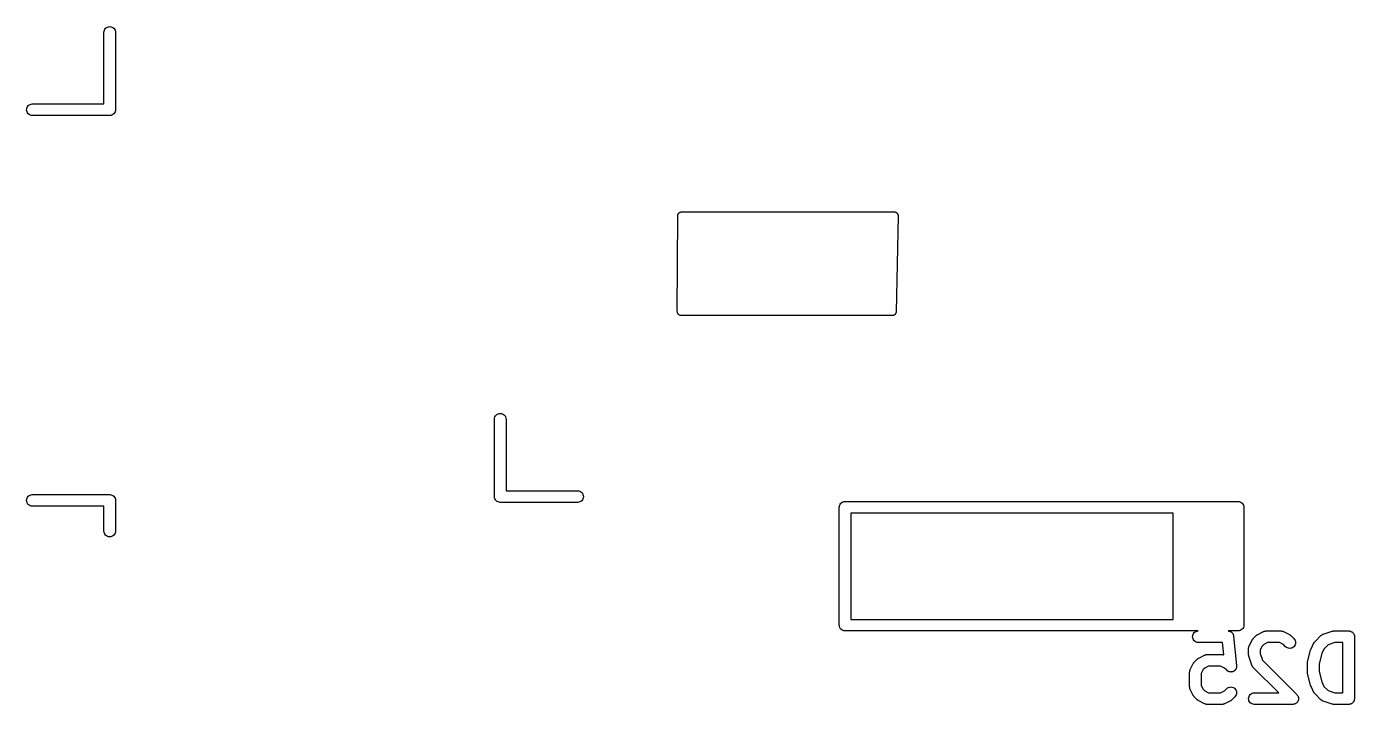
# Model space of a CAD drawing. Extents: x -13 to 127, y -89 to 15.
# Drawn here: x 82.12 to 99.3, y -12.69 to -3.92 of the extents above; entities that cross this region are included whole.
import ezdxf

# ---------------------------------------------------------------- set-up
doc = ezdxf.new("R2010")
doc.units = 0
doc.layers.add('BLACK', color=7, linetype='CONTINUOUS')

msp = doc.modelspace()

# ---------------------------------------------------------------- linework, layer by layer
at = {"layer": 'BLACK', "linetype": 'CONTINUOUS'}
for p, q in [((83.1373, -3.95813), (83.1467, -3.94671)), ((83.1467, -3.94671), (83.1581, -3.93734)), ((83.1581, -3.93734), (83.1712, -3.93037)), ((83.1712, -3.93037), (83.1853, -3.92609)), ((83.1853, -3.92609), (83.2, -3.92464)), ((83.2, -3.92464), (83.2147, -3.92609)), ((83.2147, -3.92609), (83.2288, -3.93037)), ((83.2288, -3.93037), (83.2419, -3.93734)), ((83.2419, -3.93734), (83.2533, -3.94671)), ((83.2533, -3.94671), (83.2627, -3.95813)), ((83.125, -3.99633), (83.1261, -3.9853)), ((83.125, -4.925), (83.125, -3.99633)), ((83.1261, -3.9853), (83.1304, -3.97116)), ((83.1304, -3.97116), (83.1373, -3.95813)), ((83.2627, -3.95813), (83.2696, -3.97116)), ((83.2696, -3.97116), (83.2739, -3.9853)), ((83.2739, -3.9853), (83.275, -3.99632)), ((83.275, -3.99632), (83.275, -4.99632)), ((82.1261, -4.9853), (82.1304, -4.97116)), ((82.1304, -4.97116), (82.1373, -4.95813)), ((82.1373, -4.95813), (82.1467, -4.94671)), ((82.1467, -4.94671), (82.1581, -4.93734)), ((82.1581, -4.93734), (82.1712, -4.93037)), ((82.1712, -4.93037), (82.1853, -4.92609)), ((82.1853, -4.92609), (82.1963, -4.925)), ((82.1963, -4.925), (83.125, -4.925)), ((82.1246, -5), (82.1261, -4.9853)), ((82.1261, -5.0147), (82.1246, -5)), ((82.1304, -5.02884), (82.1261, -5.0147)), ((82.1373, -5.04187), (82.1304, -5.02884)), ((82.1467, -5.05329), (82.1373, -5.04187)), ((82.1581, -5.06266), (82.1467, -5.05329)), ((82.1712, -5.06962), (82.1581, -5.06266)), ((82.1853, -5.07391), (82.1712, -5.06962)), ((82.1963, -5.075), (82.1853, -5.07391)), ((83.1963, -5.075), (82.1963, -5.075)), ((83.2, -5.07536), (83.1963, -5.075)), ((83.2037, -5.075), (83.2, -5.07536)), ((83.2147, -5.07391), (83.2037, -5.075)), ((83.2288, -5.06962), (83.2147, -5.07391)), ((83.2419, -5.06266), (83.2288, -5.06962)), ((83.2533, -5.05329), (83.2419, -5.06266)), ((83.2627, -5.04187), (83.2533, -5.05329)), ((83.2696, -5.02884), (83.2627, -5.04187)), ((83.2739, -5.0147), (83.2696, -5.02884)), ((83.2754, -5), (83.2739, -5.0147)), ((83.275, -4.99632), (83.2754, -5)), ((90.5475, -6.35503), (90.5489, -6.35062)), ((90.5489, -6.35062), (90.549, -6.35038)), ((90.549, -6.35038), (90.5491, -6.35012)), ((90.5491, -6.35012), (90.5514, -6.3461)), ((90.5514, -6.3461), (90.5535, -6.34204)), ((90.5535, -6.34204), (90.5537, -6.34183)), ((90.5537, -6.34183), (90.5539, -6.34159)), ((90.5539, -6.34159), (90.5568, -6.33808)), ((90.5568, -6.33808), (90.5598, -6.33452)), ((90.5598, -6.33452), (90.56, -6.33435)), ((90.56, -6.33435), (90.5602, -6.33413)), ((90.5602, -6.33413), (90.5637, -6.33128)), ((90.5637, -6.33128), (90.5673, -6.32835)), ((90.5673, -6.32835), (90.5676, -6.32822)), ((90.5676, -6.32822), (90.5678, -6.32805)), ((90.5678, -6.32805), (90.5718, -6.32595)), ((90.5718, -6.32595), (90.5759, -6.32377)), ((90.5759, -6.32377), (90.5762, -6.32369)), ((90.5762, -6.32369), (90.5765, -6.32357)), ((90.5765, -6.32357), (90.5808, -6.3223)), ((90.5808, -6.3223), (90.5853, -6.32095)), ((90.5853, -6.32095), (90.5856, -6.32092)), ((90.5856, -6.32092), (90.5858, -6.32085)), ((90.5858, -6.32085), (90.5904, -6.32045)), ((90.5904, -6.32045), (90.595, -6.32)), ((90.595, -6.32), (93.345, -6.32)), ((93.345, -6.32), (93.3457, -6.32001)), ((93.3457, -6.32001), (93.346, -6.32004)), ((93.346, -6.32004), (93.3464, -6.32002)), ((93.3464, -6.32002), (93.3509, -6.32059)), ((93.3509, -6.32059), (93.3554, -6.32109)), ((93.3554, -6.32109), (93.3557, -6.32119)), ((93.3557, -6.32119), (93.356, -6.32123)), ((93.356, -6.32123), (93.3603, -6.32266)), ((93.3603, -6.32266), (93.3647, -6.32404)), ((93.3647, -6.32404), (93.365, -6.3242)), ((93.365, -6.3242), (93.3653, -6.32431)), ((93.3653, -6.32431), (93.3693, -6.32655)), ((93.3693, -6.32655), (93.3732, -6.32874)), ((93.3732, -6.32874), (93.3735, -6.32896)), ((93.3735, -6.32896), (93.3738, -6.32912)), ((93.3738, -6.32912), (93.3773, -6.33212)), ((93.3773, -6.33212), (93.3807, -6.33502)), ((93.3807, -6.33502), (93.3809, -6.33527)), ((93.3809, -6.33527), (93.3812, -6.33549)), ((93.3812, -6.33549), (93.384, -6.3391)), ((93.384, -6.3391), (93.3868, -6.34262)), ((93.3868, -6.34262), (93.387, -6.34291)), ((93.387, -6.34291), (93.3872, -6.34317)), ((93.3872, -6.34317), (93.3893, -6.34726)), ((93.3893, -6.34726), (93.3914, -6.35127)), ((93.3914, -6.35127), (93.3915, -6.35159)), ((93.3915, -6.35159), (93.3916, -6.35188)), ((93.3916, -6.35188), (93.3928, -6.3563)), ((90.54, -7.6098), (90.545, -6.3698)), ((90.545, -6.3691), (90.5455, -6.36454)), ((90.545, -6.36964), (90.545, -6.3691)), ((90.545, -6.36965), (90.545, -6.36964)), ((90.545, -6.36966), (90.545, -6.36965)), ((90.545, -6.3698), (90.545, -6.36966)), ((90.5455, -6.36454), (90.546, -6.35995)), ((90.546, -6.35995), (90.5461, -6.35968)), ((90.5461, -6.35941), (90.5475, -6.35503)), ((90.5461, -6.35968), (90.5461, -6.35941)), ((93.395, -6.37101), (93.37, -7.61101)), ((93.3928, -6.3563), (93.3941, -6.36063)), ((93.3941, -6.36063), (93.3941, -6.36096)), ((93.3941, -6.36096), (93.3942, -6.36128)), ((93.3942, -6.36128), (93.3946, -6.36584)), ((93.3946, -6.36584), (93.395, -6.37035)), ((93.395, -6.37035), (93.395, -6.37068)), ((93.395, -6.37068), (93.395, -6.37101)), ((90.5405, -7.61476), (90.54, -7.6098)), ((90.5409, -7.61937), (90.5405, -7.61476)), ((90.5409, -7.61944), (90.5409, -7.61937)), ((90.5409, -7.61951), (90.5409, -7.61944)), ((90.5423, -7.62419), (90.5409, -7.61951)), ((90.5436, -7.62873), (90.5423, -7.62419)), ((90.5437, -7.6288), (90.5436, -7.62873)), ((90.5437, -7.62887), (90.5437, -7.6288)), ((90.5459, -7.6331), (90.5437, -7.62887)), ((90.5482, -7.63738), (90.5459, -7.6331)), ((90.5482, -7.63743), (90.5482, -7.63738)), ((90.5482, -7.6375), (90.5482, -7.63743)), ((90.5514, -7.64139), (90.5482, -7.6375)), ((90.5543, -7.64498), (90.5514, -7.64139)), ((90.5543, -7.64503), (90.5543, -7.64498)), ((90.5544, -7.64509), (90.5543, -7.64503)), ((90.5582, -7.6483), (90.5544, -7.64509)), ((90.5618, -7.65126), (90.5582, -7.6483)), ((90.5618, -7.65129), (90.5618, -7.65126)), ((90.5619, -7.65134), (90.5618, -7.65129)), ((90.5661, -7.65362), (90.5619, -7.65134)), ((90.5703, -7.65596), (90.5661, -7.65362)), ((90.5704, -7.65598), (90.5703, -7.65596)), ((90.5704, -7.65601), (90.5704, -7.65598)), ((90.575, -7.65744), (90.5704, -7.65601)), ((90.5796, -7.65891), (90.575, -7.65744)), ((90.5797, -7.65891), (90.5796, -7.65891)), ((90.5797, -7.65894), (90.5797, -7.65891)), ((90.5846, -7.65947), (90.5797, -7.65894)), ((90.5893, -7.65999), (90.5846, -7.65947)), ((90.5894, -7.66), (90.5893, -7.65999)), ((90.5895, -7.66), (90.5894, -7.66)), ((90.5894, -7.66), (90.5894, -7.66)), ((90.59, -7.66), (90.5895, -7.66)), ((93.32, -7.66), (90.59, -7.66)), ((93.3242, -7.65959), (93.32, -7.66)), ((93.3284, -7.65929), (93.3242, -7.65959)), ((93.329, -7.65911), (93.3284, -7.65929)), ((93.3297, -7.65905), (93.329, -7.65911)), ((93.3338, -7.65783), (93.3297, -7.65905)), ((93.3378, -7.65673), (93.3338, -7.65783)), ((93.3384, -7.65642), (93.3378, -7.65673)), ((93.3391, -7.65623), (93.3384, -7.65642)), ((93.3428, -7.65424), (93.3391, -7.65623)), ((93.3465, -7.65238), (93.3428, -7.65424)), ((93.3471, -7.65197), (93.3465, -7.65238)), ((93.3477, -7.65165), (93.3471, -7.65197)), ((93.3509, -7.64898), (93.3477, -7.65165)), ((93.3543, -7.64642), (93.3509, -7.64898)), ((93.3547, -7.64591), (93.3543, -7.64642)), ((93.3552, -7.64548), (93.3547, -7.64591)), ((93.3579, -7.64223), (93.3552, -7.64548)), ((93.3607, -7.63907), (93.3579, -7.64223)), ((93.361, -7.63849), (93.3607, -7.63907)), ((93.3615, -7.63796), (93.361, -7.63849)), ((93.3635, -7.63426), (93.3615, -7.63796)), ((93.3656, -7.63062), (93.3635, -7.63426)), ((93.3658, -7.62997), (93.3656, -7.63062)), ((93.3661, -7.62938), (93.3658, -7.62997)), ((93.3673, -7.62537), (93.3661, -7.62938)), ((93.3687, -7.62138), (93.3673, -7.62537)), ((93.3688, -7.62071), (93.3687, -7.62138)), ((93.369, -7.62005), (93.3688, -7.62071)), ((93.3694, -7.61587), (93.369, -7.62005)), ((93.37, -7.61171), (93.3694, -7.61587)), ((93.37, -7.61101), (93.37, -7.61171)), ((88.2212, -8.93037), (88.2353, -8.92609)), ((88.2353, -8.92609), (88.25, -8.92464)), ((88.25, -8.92464), (88.2647, -8.92609)), ((88.2647, -8.92609), (88.2788, -8.93037)), ((88.175, -8.99632), (88.1761, -8.9853)), ((88.175, -9.99632), (88.175, -8.99632)), ((88.1761, -8.9853), (88.1804, -8.97116)), ((88.1804, -8.97116), (88.1873, -8.95813)), ((88.1873, -8.95813), (88.1967, -8.94671)), ((88.1967, -8.94671), (88.2081, -8.93734)), ((88.2081, -8.93734), (88.2212, -8.93037)), ((88.2788, -8.93037), (88.2919, -8.93734)), ((88.2919, -8.93734), (88.3033, -8.94671)), ((88.3033, -8.94671), (88.3127, -8.95813)), ((88.3127, -8.95813), (88.3196, -8.97116)), ((88.3196, -8.97116), (88.3239, -8.9853)), ((88.3239, -8.9853), (88.325, -8.99632)), ((88.325, -8.99632), (88.325, -9.925)), ((88.325, -9.925), (89.2537, -9.925)), ((89.2537, -9.925), (89.2647, -9.92609)), ((89.2647, -9.92609), (89.2788, -9.93037)), ((89.2788, -9.93037), (89.2919, -9.93734)), ((89.2919, -9.93734), (89.3033, -9.94671)), ((89.3033, -9.94671), (89.3127, -9.95813)), ((89.3127, -9.95813), (89.3196, -9.97116)), ((82.1246, -10.05), (82.1261, -10.0353)), ((82.1261, -10.0647), (82.1246, -10.05)), ((82.1261, -10.0353), (82.1304, -10.0212)), ((82.1304, -10.0788), (82.1261, -10.0647)), ((82.1304, -10.0212), (82.1373, -10.0081)), ((82.1373, -10.0919), (82.1304, -10.0788)), ((82.1373, -10.0081), (82.1467, -9.99671)), ((82.1467, -10.1033), (82.1373, -10.0919)), ((82.1467, -9.99671), (82.1581, -9.98734)), ((82.1581, -10.1127), (82.1467, -10.1033)), ((82.1581, -9.98734), (82.1712, -9.98037)), ((82.1712, -10.1196), (82.1581, -10.1127)), ((82.1712, -9.98037), (82.1853, -9.97609)), ((82.1853, -10.1239), (82.1712, -10.1196)), ((82.1853, -9.97609), (82.1963, -9.975)), ((82.1963, -10.125), (82.1853, -10.1239)), ((82.1963, -9.975), (83.1963, -9.975)), ((83.125, -10.125), (82.1963, -10.125)), ((83.125, -10.4497), (83.125, -10.125)), ((83.1963, -9.975), (83.2, -9.97464)), ((83.2, -9.97464), (83.2037, -9.975)), ((83.2037, -9.975), (83.2147, -9.97609)), ((83.2147, -9.97609), (83.2288, -9.98037)), ((83.2288, -9.98037), (83.2419, -9.98734)), ((83.2419, -9.98734), (83.2533, -9.99671)), ((83.2533, -9.99671), (83.2627, -10.0081)), ((83.2627, -10.0081), (83.2696, -10.0212)), ((83.2696, -10.0212), (83.2739, -10.0353)), ((83.2739, -10.0353), (83.2754, -10.05)), ((83.2754, -10.05), (83.275, -10.0537)), ((83.275, -10.0537), (83.275, -10.4497)), ((88.1746, -10), (88.175, -9.99632)), ((88.1761, -10.0147), (88.1746, -10)), ((88.1804, -10.0288), (88.1761, -10.0147)), ((88.1873, -10.0419), (88.1804, -10.0288)), ((88.1948, -10.0509), (88.1873, -10.0419)), ((88.1967, -10.0533), (88.1948, -10.0509)), ((88.2081, -10.0627), (88.1967, -10.0533)), ((88.2212, -10.0696), (88.2081, -10.0627)), ((88.2353, -10.0739), (88.2212, -10.0696)), ((88.25, -10.0754), (88.2353, -10.0739)), ((88.2537, -10.075), (88.25, -10.0754)), ((89.2537, -10.075), (88.2537, -10.075)), ((89.2647, -10.0739), (89.2537, -10.075)), ((89.2788, -10.0696), (89.2647, -10.0739)), ((89.2919, -10.0627), (89.2788, -10.0696)), ((89.3033, -10.0533), (89.2919, -10.0627)), ((89.3127, -10.0419), (89.3033, -10.0533)), ((89.3196, -10.0288), (89.3127, -10.0419)), ((89.3196, -9.97116), (89.3239, -9.9853)), ((89.3239, -10.0147), (89.3196, -10.0288)), ((89.3239, -9.9853), (89.3254, -10)), ((89.3254, -10), (89.3239, -10.0147)), ((92.6346, -10.138), (92.6361, -10.1233)), ((92.6361, -10.1233), (92.6404, -10.1092)), ((92.6404, -10.1092), (92.6473, -10.0961)), ((92.6473, -10.0961), (92.6567, -10.0847)), ((92.6567, -10.0847), (92.6681, -10.0753)), ((92.6681, -10.0753), (92.6812, -10.0684)), ((92.6812, -10.0684), (92.6953, -10.0641)), ((92.6953, -10.0641), (92.7063, -10.063)), ((92.7063, -10.063), (92.71, -10.0626)), ((92.71, -10.0626), (92.7137, -10.063)), ((92.7137, -10.063), (97.0243, -10.063)), ((97.0243, -10.063), (97.028, -10.0626)), ((97.028, -10.0626), (97.0317, -10.063)), ((97.0317, -10.063), (97.1513, -10.063)), ((97.1513, -10.063), (97.155, -10.0626)), ((97.155, -10.0626), (97.1587, -10.063)), ((97.1587, -10.063), (97.2783, -10.063)), ((97.2783, -10.063), (97.282, -10.0626)), ((97.282, -10.0626), (97.2857, -10.063)), ((97.2857, -10.063), (97.4053, -10.063)), ((97.4053, -10.063), (97.409, -10.0626)), ((97.409, -10.0626), (97.4127, -10.063)), ((97.4127, -10.063), (97.5323, -10.063)), ((97.5323, -10.063), (97.536, -10.0626)), ((97.536, -10.0626), (97.5397, -10.063)), ((97.5397, -10.063), (97.6593, -10.063)), ((97.6593, -10.063), (97.663, -10.0626)), ((97.663, -10.0626), (97.6667, -10.063)), ((97.6667, -10.063), (97.7863, -10.063)), ((97.7863, -10.063), (97.79, -10.0626)), ((97.79, -10.0626), (97.7937, -10.063)), ((97.7937, -10.063), (97.8047, -10.0641)), ((97.8047, -10.0641), (97.8188, -10.0684)), ((97.8188, -10.0684), (97.8319, -10.0753)), ((97.8319, -10.0753), (97.8433, -10.0847)), ((97.8433, -10.0847), (97.8527, -10.0961)), ((97.8527, -10.0961), (97.8596, -10.1092)), ((97.8596, -10.1092), (97.8639, -10.1233)), ((97.8639, -10.1233), (97.8654, -10.138)), ((92.635, -10.1417), (92.6346, -10.138)), ((92.635, -11.6583), (92.635, -10.1417)), ((92.785, -10.213), (92.785, -11.587)), ((96.953, -10.213), (92.785, -10.213)), ((96.953, -11.587), (96.953, -10.213)), ((97.8654, -10.138), (97.865, -10.1417)), ((97.865, -10.1417), (97.865, -11.6583)), ((83.1261, -10.4607), (83.125, -10.4497)), ((83.1304, -10.4748), (83.1261, -10.4607)), ((83.2739, -10.4607), (83.2696, -10.4748)), ((83.275, -10.4497), (83.2739, -10.4607)), ((83.1373, -10.4879), (83.1304, -10.4748)), ((83.1467, -10.4993), (83.1373, -10.4879)), ((83.1581, -10.5087), (83.1467, -10.4993)), ((83.1712, -10.5156), (83.1581, -10.5087)), ((83.1853, -10.5199), (83.1712, -10.5156)), ((83.2, -10.5214), (83.1853, -10.5199)), ((83.2147, -10.5199), (83.2, -10.5214)), ((83.2288, -10.5156), (83.2147, -10.5199)), ((83.2419, -10.5087), (83.2288, -10.5156)), ((83.2533, -10.4993), (83.2419, -10.5087)), ((83.2627, -10.4879), (83.2533, -10.4993)), ((83.2696, -10.4748), (83.2627, -10.4879)), ((92.6346, -11.662), (92.635, -11.6583)), ((92.6361, -11.6767), (92.6346, -11.662)), ((92.6404, -11.6908), (92.6361, -11.6767)), ((92.785, -11.587), (96.953, -11.587)), ((97.8639, -11.6767), (97.8596, -11.6908)), ((97.8654, -11.662), (97.8639, -11.6767)), ((97.865, -11.6583), (97.8654, -11.662)), ((92.6473, -11.7039), (92.6404, -11.6908)), ((92.6567, -11.7153), (92.6473, -11.7039)), ((92.6681, -11.7247), (92.6567, -11.7153)), ((92.6812, -11.7316), (92.6681, -11.7247)), ((92.6953, -11.7359), (92.6812, -11.7316)), ((92.7041, -11.7368), (92.6953, -11.7359)), ((92.7054, -11.7369), (92.7041, -11.7368)), ((92.7063, -11.737), (92.7054, -11.7369)), ((92.71, -11.7374), (92.7063, -11.737)), ((92.7137, -11.737), (92.71, -11.7374)), ((97.0243, -11.737), (92.7137, -11.737)), ((97.028, -11.7374), (97.0243, -11.737)), ((97.0317, -11.737), (97.028, -11.7374)), ((97.1513, -11.737), (97.0317, -11.737)), ((97.155, -11.7374), (97.1513, -11.737)), ((97.1587, -11.737), (97.155, -11.7374)), ((97.2776, -11.737), (97.1587, -11.737)), ((97.2036, -11.8114), (97.2051, -11.7968)), ((97.2049, -11.826), (97.2036, -11.8114)), ((97.209, -11.84), (97.2049, -11.826)), ((97.2051, -11.7968), (97.2094, -11.7828)), ((97.2158, -11.853), (97.209, -11.84)), ((97.2094, -11.7828), (97.2164, -11.77)), ((97.2164, -11.77), (97.2257, -11.7587)), ((97.2257, -11.7587), (97.2371, -11.7494)), ((97.2371, -11.7494), (97.25, -11.7426)), ((97.25, -11.7426), (97.264, -11.7383)), ((97.264, -11.7383), (97.2776, -11.737)), ((97.6667, -11.737), (97.6638, -11.7373)), ((97.6638, -11.7373), (97.6639, -11.7373)), ((97.6639, -11.7373), (97.6672, -11.7373)), ((97.7863, -11.737), (97.6667, -11.737)), ((97.6672, -11.7373), (97.6711, -11.7381)), ((97.6711, -11.7381), (97.6751, -11.7385)), ((97.6751, -11.7385), (97.6783, -11.7395)), ((97.6783, -11.7395), (97.6816, -11.7402)), ((97.6816, -11.7402), (97.6853, -11.7418)), ((97.6853, -11.7418), (97.6891, -11.743)), ((97.6891, -11.743), (97.692, -11.7446)), ((97.692, -11.7446), (97.6951, -11.7459)), ((97.6951, -11.7459), (97.6984, -11.7481)), ((97.6984, -11.7481), (97.7019, -11.75)), ((97.7019, -11.75), (97.7045, -11.7522)), ((97.7045, -11.7522), (97.7072, -11.754)), ((97.7072, -11.754), (97.71, -11.7569)), ((97.71, -11.7569), (97.7131, -11.7594)), ((97.7131, -11.7594), (97.7152, -11.762)), ((97.7152, -11.762), (97.7176, -11.7644)), ((97.7176, -11.7644), (97.7198, -11.7677)), ((97.7198, -11.7677), (97.7223, -11.7708)), ((97.7223, -11.7708), (97.7238, -11.7738)), ((97.7238, -11.7738), (97.7257, -11.7766)), ((97.7257, -11.7766), (97.7272, -11.7803)), ((97.7272, -11.7803), (97.7291, -11.7838)), ((97.7291, -11.7838), (97.73, -11.787)), ((97.73, -11.787), (97.7313, -11.7901)), ((97.7313, -11.7901), (97.7321, -11.794)), ((97.7321, -11.794), (97.7332, -11.7978)), ((97.7332, -11.7978), (97.7335, -11.8012)), ((97.7335, -11.8012), (97.7342, -11.8044)), ((97.7342, -11.8044), (97.7722, -12.1854)), ((97.79, -11.7374), (97.7863, -11.737)), ((97.7937, -11.737), (97.79, -11.7374)), ((97.7946, -11.7369), (97.7937, -11.737)), ((97.7959, -11.7368), (97.7946, -11.7369)), ((97.8047, -11.7359), (97.7959, -11.7368)), ((97.8188, -11.7316), (97.8047, -11.7359)), ((97.8319, -11.7247), (97.8188, -11.7316)), ((97.8433, -11.7153), (97.8319, -11.7247)), ((97.8527, -11.7039), (97.8433, -11.7153)), ((97.8596, -11.6908), (97.8527, -11.7039)), ((97.9762, -11.8501), (97.9782, -11.8464)), ((97.9782, -11.8464), (97.9801, -11.844)), ((97.9801, -11.844), (97.9818, -11.8413)), ((97.9818, -11.8413), (97.9848, -11.8383)), ((97.9848, -11.8383), (97.9874, -11.8351)), ((97.9874, -11.8351), (98.0255, -11.797)), ((98.0255, -11.797), (98.0263, -11.7962)), ((98.0263, -11.7962), (98.0296, -11.7936)), ((98.0296, -11.7936), (98.0326, -11.7907)), ((98.0326, -11.7907), (98.0353, -11.789)), ((98.0353, -11.789), (98.0377, -11.7871)), ((98.0377, -11.7871), (98.0415, -11.7852)), ((98.0415, -11.7852), (98.045, -11.7829)), ((98.045, -11.7829), (98.1212, -11.7448)), ((98.1212, -11.7448), (98.1222, -11.7444)), ((98.1222, -11.7444), (98.1242, -11.7436)), ((98.1242, -11.7436), (98.1262, -11.7426)), ((98.1262, -11.7426), (98.1311, -11.7411)), ((98.1311, -11.7411), (98.1359, -11.7393)), ((98.1359, -11.7393), (98.1381, -11.739)), ((98.1381, -11.739), (98.1402, -11.7383)), ((98.1402, -11.7383), (98.1453, -11.7378)), ((98.1453, -11.7378), (98.1504, -11.737)), ((98.1504, -11.737), (98.1526, -11.7371)), ((98.1526, -11.7371), (98.1548, -11.7369)), ((98.1548, -11.7369), (98.3452, -11.7369)), ((98.3452, -11.7369), (98.3463, -11.7369)), ((98.3463, -11.7369), (98.3485, -11.7372)), ((98.3485, -11.7372), (98.3507, -11.7371)), ((98.3507, -11.7371), (98.3557, -11.738)), ((98.3557, -11.738), (98.3608, -11.7385)), ((98.3608, -11.7385), (98.3629, -11.7392)), ((98.3629, -11.7392), (98.3651, -11.7396)), ((98.3651, -11.7396), (98.3699, -11.7414)), ((98.3699, -11.7414), (98.3748, -11.743)), ((98.3748, -11.743), (98.3767, -11.744)), ((98.3767, -11.744), (98.3788, -11.7448)), ((98.3788, -11.7448), (98.455, -11.7829)), ((98.455, -11.7829), (98.4559, -11.7834)), ((98.4559, -11.7834), (98.4594, -11.7857)), ((98.4594, -11.7857), (98.4631, -11.7877)), ((98.4631, -11.7877), (98.4656, -11.7897)), ((98.4656, -11.7897), (98.4682, -11.7914)), ((98.4682, -11.7914), (98.4712, -11.7943)), ((98.4712, -11.7943), (98.4745, -11.797)), ((98.4745, -11.797), (98.5126, -11.8351)), ((98.5126, -11.8351), (98.5133, -11.8358)), ((98.5133, -11.8358), (98.5224, -11.8472)), ((98.5224, -11.8472), (98.5292, -11.8602)), ((98.7874, -11.8732), (98.8636, -11.797)), ((98.8636, -11.797), (98.8644, -11.7962)), ((98.8644, -11.7962), (98.8661, -11.7949)), ((98.8661, -11.7949), (98.8676, -11.7933)), ((98.8676, -11.7933), (98.8718, -11.7903)), ((98.8718, -11.7903), (98.8758, -11.7871)), ((98.8758, -11.7871), (98.8778, -11.7861)), ((98.8778, -11.7861), (98.8796, -11.7848)), ((98.8796, -11.7848), (98.8843, -11.7827)), ((98.8843, -11.7827), (98.8888, -11.7804)), ((98.8888, -11.7804), (98.8909, -11.7797)), ((98.8909, -11.7797), (98.8929, -11.7788)), ((98.8929, -11.7788), (99.0072, -11.7408)), ((99.0072, -11.7408), (99.0082, -11.7404)), ((99.0082, -11.7404), (99.0124, -11.7395)), ((99.0124, -11.7395), (99.0164, -11.7383)), ((99.0164, -11.7383), (99.0195, -11.738)), ((99.0195, -11.738), (99.0225, -11.7374)), ((99.0225, -11.7374), (99.0268, -11.7373)), ((99.0268, -11.7373), (99.031, -11.7369)), ((99.031, -11.7369), (99.2214, -11.7369)), ((99.2214, -11.7369), (99.2219, -11.7369)), ((99.2219, -11.7369), (99.222, -11.7369)), ((99.222, -11.7369), (99.222, -11.7369)), ((99.222, -11.7369), (99.2225, -11.7369)), ((99.2225, -11.7369), (99.2295, -11.7377)), ((99.2295, -11.7377), (99.2365, -11.7384)), ((99.2365, -11.7384), (99.2368, -11.7385)), ((99.2368, -11.7385), (99.237, -11.7385)), ((99.237, -11.7385), (99.2437, -11.7407)), ((99.2437, -11.7407), (99.2505, -11.7428)), ((99.2505, -11.7428), (99.2507, -11.7429)), ((99.2507, -11.7429), (99.251, -11.743)), ((99.251, -11.743), (99.2572, -11.7464)), ((99.2572, -11.7464), (99.2634, -11.7497)), ((99.2634, -11.7497), (99.2636, -11.7499)), ((99.2636, -11.7499), (99.2638, -11.75)), ((99.2638, -11.75), (99.2692, -11.7546)), ((99.2692, -11.7546), (99.2746, -11.7591)), ((99.2746, -11.7591), (99.2748, -11.7593)), ((99.2748, -11.7593), (99.275, -11.7594)), ((99.275, -11.7594), (99.2794, -11.7649)), ((99.2794, -11.7649), (99.2839, -11.7704)), ((99.2839, -11.7704), (99.284, -11.7706)), ((99.284, -11.7706), (99.2842, -11.7708)), ((99.2842, -11.7708), (99.2875, -11.7771)), ((99.2875, -11.7771), (99.2908, -11.7833)), ((99.2908, -11.7833), (99.2908, -11.7836)), ((99.2908, -11.7836), (99.291, -11.7838)), ((99.291, -11.7838), (99.293, -11.7906)), ((99.293, -11.7906), (99.295, -11.7973)), ((99.295, -11.7973), (99.295, -11.7976)), ((99.295, -11.7976), (99.2951, -11.7978)), ((99.2951, -11.7978), (99.2957, -11.8049)), ((99.2957, -11.8049), (99.2964, -11.8119)), ((99.2964, -11.8119), (99.2964, -12.6119)), ((97.225, -11.8644), (97.2158, -11.853)), ((97.2362, -11.8738), (97.225, -11.8644)), ((97.249, -11.8808), (97.2362, -11.8738)), ((97.263, -11.8853), (97.249, -11.8808)), ((97.2775, -11.8869), (97.263, -11.8853)), ((97.2786, -11.8869), (97.2775, -11.8869)), ((97.5916, -11.8869), (97.2786, -11.8869)), ((97.6076, -12.046), (97.5916, -11.8869)), ((97.9274, -11.9632), (97.9276, -11.961)), ((97.9274, -11.9643), (97.9274, -11.9632)), ((97.9274, -12.0405), (97.9274, -11.9643)), ((97.9276, -11.9588), (97.9284, -11.9538)), ((97.9276, -11.961), (97.9276, -11.9588)), ((97.9284, -11.9538), (97.929, -11.9487)), ((97.929, -11.9487), (97.9297, -11.9466)), ((97.9297, -11.9466), (97.9301, -11.9444)), ((97.9301, -11.9444), (97.9319, -11.9396)), ((97.9319, -11.9396), (97.9334, -11.9347)), ((97.9334, -11.9347), (97.9345, -11.9328)), ((97.9345, -11.9328), (97.9353, -11.9307)), ((97.9353, -11.9307), (97.9734, -11.8546)), ((97.9734, -11.8546), (97.9739, -11.8536)), ((97.9739, -11.8536), (97.9762, -11.8501)), ((98.1021, -11.9325), (98.0774, -11.982)), ((98.0774, -11.982), (98.0774, -12.0283)), ((98.123, -11.9116), (98.1021, -11.9325)), ((98.1725, -11.8869), (98.123, -11.9116)), ((98.3275, -11.8869), (98.1725, -11.8869)), ((98.377, -11.9116), (98.3275, -11.8869)), ((98.4065, -11.9411), (98.377, -11.9116)), ((98.4178, -11.9504), (98.4065, -11.9411)), ((98.4307, -11.9573), (98.4178, -11.9504)), ((98.4447, -11.9616), (98.4307, -11.9573)), ((98.4593, -11.9631), (98.4447, -11.9616)), ((98.4738, -11.9617), (98.4593, -11.9631)), ((98.4879, -11.9575), (98.4738, -11.9617)), ((98.5008, -11.9507), (98.4879, -11.9575)), ((98.5122, -11.9415), (98.5008, -11.9507)), ((98.5216, -11.9303), (98.5122, -11.9415)), ((98.5286, -11.9174), (98.5216, -11.9303)), ((98.5329, -11.9034), (98.5286, -11.9174)), ((98.5292, -11.8602), (98.5332, -11.8743)), ((98.5345, -11.8889), (98.5329, -11.9034)), ((98.5332, -11.8743), (98.5345, -11.8889)), ((98.6915, -12.1366), (98.7296, -11.9842)), ((98.7296, -11.9842), (98.7299, -11.9832)), ((98.7299, -11.9832), (98.73, -11.9829)), ((98.73, -11.9829), (98.7301, -11.9825)), ((98.7301, -11.9825), (98.7326, -11.976)), ((98.7326, -11.976), (98.735, -11.9695)), ((98.735, -11.9695), (98.7352, -11.9692)), ((98.7352, -11.9692), (98.7353, -11.9688)), ((98.7353, -11.9688), (98.7734, -11.8926)), ((98.7734, -11.8926), (98.7739, -11.8917)), ((98.7739, -11.8917), (98.7762, -11.8882)), ((98.7762, -11.8882), (98.7782, -11.8845)), ((98.7782, -11.8845), (98.7801, -11.8821)), ((98.7801, -11.8821), (98.7818, -11.8794)), ((98.7818, -11.8794), (98.7848, -11.8764)), ((98.7848, -11.8764), (98.7874, -11.8732)), ((98.9021, -11.9706), (98.8731, -12.0286)), ((98.9572, -11.9156), (98.9021, -11.9706)), ((99.0431, -11.8869), (98.9572, -11.9156)), ((99.1464, -11.8869), (99.0431, -11.8869)), ((99.1464, -12.5369), (99.1464, -11.8869)), ((97.1734, -12.2355), (97.2115, -12.1593)), ((97.2115, -12.1593), (97.212, -12.1584)), ((97.212, -12.1584), (97.2143, -12.1548)), ((97.2143, -12.1548), (97.2162, -12.1511)), ((97.2162, -12.1511), (97.2182, -12.1487)), ((97.2182, -12.1487), (97.2199, -12.1461)), ((97.2199, -12.1461), (97.2229, -12.1431)), ((97.2229, -12.1431), (97.2255, -12.1398)), ((97.2255, -12.1398), (97.2636, -12.1017)), ((97.2636, -12.1017), (97.2644, -12.101)), ((97.2644, -12.101), (97.2677, -12.0984)), ((97.2677, -12.0984), (97.2707, -12.0955)), ((97.2707, -12.0955), (97.2734, -12.0938)), ((97.2734, -12.0938), (97.2758, -12.0919)), ((97.2758, -12.0919), (97.2796, -12.0899)), ((97.2796, -12.0899), (97.2831, -12.0877)), ((97.2831, -12.0877), (97.3593, -12.0496)), ((97.3593, -12.0496), (97.3603, -12.0491)), ((97.3603, -12.0491), (97.3623, -12.0484)), ((97.4106, -12.1917), (97.3611, -12.2164)), ((97.3623, -12.0484), (97.3643, -12.0473)), ((97.3643, -12.0473), (97.3692, -12.0458)), ((97.3692, -12.0458), (97.374, -12.0441)), ((97.374, -12.0441), (97.3762, -12.0437)), ((97.3762, -12.0437), (97.3783, -12.0431)), ((97.3783, -12.0431), (97.3834, -12.0426)), ((97.3834, -12.0426), (97.3885, -12.0418)), ((97.3885, -12.0418), (97.3907, -12.0419)), ((97.3907, -12.0419), (97.3929, -12.0417)), ((97.3929, -12.0417), (97.5833, -12.0417)), ((97.5656, -12.1917), (97.4106, -12.1917)), ((97.6151, -12.2164), (97.5656, -12.1917)), ((97.5833, -12.0417), (97.5844, -12.0417)), ((97.5844, -12.0417), (97.5866, -12.0419)), ((97.5866, -12.0419), (97.5888, -12.0419)), ((97.5888, -12.0419), (97.5938, -12.0427)), ((97.5938, -12.0427), (97.5989, -12.0433)), ((97.5989, -12.0433), (97.601, -12.044)), ((97.601, -12.044), (97.6032, -12.0443)), ((97.6032, -12.0443), (97.6076, -12.046)), ((97.7722, -12.1854), (97.7723, -12.1864)), ((97.7723, -12.1864), (97.7723, -12.19)), ((97.7723, -12.19), (97.7726, -12.1936)), ((97.9278, -12.0447), (97.9274, -12.0405)), ((97.9279, -12.0489), (97.9278, -12.0447)), ((97.9285, -12.0519), (97.9279, -12.0489)), ((97.9288, -12.055), (97.9285, -12.0519)), ((97.93, -12.0591), (97.9288, -12.055)), ((97.9309, -12.0632), (97.93, -12.0591)), ((97.9312, -12.0642), (97.9309, -12.0632)), ((97.9693, -12.1785), (97.9312, -12.0642)), ((97.9702, -12.1805), (97.9693, -12.1785)), ((97.9708, -12.1826), (97.9702, -12.1805)), ((97.9732, -12.1872), (97.9708, -12.1826)), ((97.9753, -12.1918), (97.9732, -12.1872)), ((97.9766, -12.1937), (97.9753, -12.1918)), ((98.0774, -12.0283), (98.106, -12.1142)), ((98.106, -12.1142), (98.5507, -12.5589)), ((98.6893, -12.1537), (98.6894, -12.1524)), ((98.6893, -12.1548), (98.6893, -12.1537)), ((98.6893, -12.269), (98.6893, -12.1548)), ((98.6894, -12.151), (98.6903, -12.1451)), ((98.6894, -12.1524), (98.6894, -12.151)), ((98.6903, -12.1451), (98.6909, -12.1392)), ((98.6909, -12.1392), (98.6913, -12.1379)), ((98.6913, -12.1379), (98.6915, -12.1366)), ((98.8731, -12.0286), (98.8393, -12.164)), ((98.8393, -12.164), (98.8393, -12.2598)), ((97.1655, -12.268), (97.1657, -12.2658)), ((97.1655, -12.269), (97.1655, -12.268)), ((97.1655, -12.4595), (97.1655, -12.269)), ((97.1657, -12.2636), (97.1665, -12.2585)), ((97.1657, -12.2658), (97.1657, -12.2636)), ((97.1665, -12.2585), (97.1671, -12.2535)), ((97.1671, -12.2535), (97.1678, -12.2514)), ((97.1678, -12.2514), (97.1682, -12.2492)), ((97.1682, -12.2492), (97.17, -12.2444)), ((97.17, -12.2444), (97.1715, -12.2395)), ((97.1715, -12.2395), (97.1726, -12.2376)), ((97.1726, -12.2376), (97.1734, -12.2355)), ((97.3402, -12.2373), (97.3155, -12.2868)), ((97.3155, -12.2868), (97.3155, -12.4418)), ((97.3611, -12.2164), (97.3402, -12.2373)), ((97.6446, -12.2459), (97.6151, -12.2164)), ((97.6474, -12.2482), (97.6446, -12.2459)), ((97.6499, -12.2507), (97.6474, -12.2482)), ((97.653, -12.2528), (97.6499, -12.2507)), ((97.6559, -12.2552), (97.653, -12.2528)), ((97.6591, -12.2569), (97.6559, -12.2552)), ((97.6621, -12.2589), (97.6591, -12.2569)), ((97.6655, -12.2603), (97.6621, -12.2589)), ((97.6688, -12.2621), (97.6655, -12.2603)), ((97.6722, -12.2632), (97.6688, -12.2621)), ((97.6756, -12.2645), (97.6722, -12.2632)), ((97.6792, -12.2653), (97.6756, -12.2645)), ((97.6828, -12.2664), (97.6792, -12.2653)), ((97.6864, -12.2667), (97.6828, -12.2664)), ((97.6899, -12.2675), (97.6864, -12.2667)), ((97.6936, -12.2675), (97.6899, -12.2675)), ((97.6974, -12.2679), (97.6936, -12.2675)), ((97.701, -12.2675), (97.6974, -12.2679)), ((97.7046, -12.2675), (97.701, -12.2675)), ((97.7082, -12.2668), (97.7046, -12.2675)), ((97.7119, -12.2665), (97.7082, -12.2668)), ((97.7154, -12.2654), (97.7119, -12.2665)), ((97.7189, -12.2648), (97.7154, -12.2654)), ((97.7224, -12.2634), (97.7189, -12.2648)), ((97.726, -12.2623), (97.7224, -12.2634)), ((97.7292, -12.2606), (97.726, -12.2623)), ((97.7325, -12.2593), (97.7292, -12.2606)), ((97.7356, -12.2572), (97.7325, -12.2593)), ((97.7389, -12.2555), (97.7356, -12.2572)), ((97.7417, -12.2532), (97.7389, -12.2555)), ((97.7447, -12.2512), (97.7417, -12.2532)), ((97.7474, -12.2486), (97.7447, -12.2512)), ((97.7503, -12.2463), (97.7474, -12.2486)), ((97.7526, -12.2435), (97.7503, -12.2463)), ((97.7552, -12.241), (97.7526, -12.2435)), ((97.7573, -12.2379), (97.7552, -12.241)), ((97.7597, -12.235), (97.7573, -12.2379)), ((97.7614, -12.2318), (97.7597, -12.235)), ((97.7634, -12.2289), (97.7614, -12.2318)), ((97.7649, -12.2254), (97.7634, -12.2289)), ((97.7667, -12.2222), (97.7649, -12.2254)), ((97.7677, -12.2187), (97.7667, -12.2222)), ((97.7692, -12.2154), (97.7677, -12.2187)), ((97.7699, -12.2118), (97.7692, -12.2154)), ((97.771, -12.2082), (97.7699, -12.2118)), ((97.7714, -12.2046), (97.771, -12.2082)), ((97.7722, -12.2011), (97.7714, -12.2046)), ((97.7726, -12.1936), (97.7722, -12.1974)), ((97.7722, -12.1974), (97.7722, -12.2011)), ((97.9776, -12.1956), (97.9766, -12.1937)), ((97.9808, -12.1996), (97.9776, -12.1956)), ((97.9837, -12.2038), (97.9808, -12.1996)), ((97.9853, -12.2053), (97.9837, -12.2038)), ((97.9867, -12.207), (97.9853, -12.2053)), ((97.9874, -12.2078), (97.9867, -12.207)), ((98.3166, -12.5369), (97.9874, -12.2078)), ((98.6894, -12.2704), (98.6893, -12.269)), ((98.6893, -12.2717), (98.6894, -12.2704)), ((98.6901, -12.2776), (98.6893, -12.2717)), ((98.6907, -12.2836), (98.6901, -12.2776)), ((98.6911, -12.2849), (98.6907, -12.2836)), ((98.6913, -12.2862), (98.6911, -12.2849)), ((98.6915, -12.2872), (98.6913, -12.2862)), ((98.7296, -12.4396), (98.6915, -12.2872)), ((98.8393, -12.2598), (98.8731, -12.3953)), ((97.1657, -12.4617), (97.1655, -12.4595)), ((97.1656, -12.4639), (97.1657, -12.4617)), ((97.1664, -12.469), (97.1656, -12.4639)), ((97.1669, -12.4741), (97.1664, -12.469)), ((97.1675, -12.4762), (97.1669, -12.4741)), ((97.1679, -12.4784), (97.1675, -12.4762)), ((97.1697, -12.4832), (97.1679, -12.4784)), ((97.1711, -12.4881), (97.1697, -12.4832)), ((97.1722, -12.4901), (97.1711, -12.4881)), ((97.1729, -12.4921), (97.1722, -12.4901)), ((97.1734, -12.4931), (97.1729, -12.4921)), ((97.2115, -12.5693), (97.1734, -12.4931)), ((97.3155, -12.4418), (97.3402, -12.4913)), ((97.3402, -12.4913), (97.3611, -12.5122)), ((97.3611, -12.5122), (97.4106, -12.5369)), ((97.5656, -12.5369), (97.6151, -12.5122)), ((97.6151, -12.5122), (97.6446, -12.4827)), ((97.6446, -12.4827), (97.6453, -12.4819)), ((97.6453, -12.4819), (97.6568, -12.4728)), ((97.6568, -12.4728), (97.6698, -12.4661)), ((97.6698, -12.4661), (97.6838, -12.462)), ((97.6838, -12.462), (97.6984, -12.4607)), ((97.6984, -12.4607), (97.713, -12.4623)), ((97.713, -12.4623), (97.7269, -12.4667)), ((97.7269, -12.4667), (97.7398, -12.4737)), ((97.7398, -12.4737), (97.751, -12.4831)), ((97.751, -12.4831), (97.7602, -12.4944)), ((97.7602, -12.4944), (97.7671, -12.5074)), ((97.7671, -12.5074), (97.7712, -12.5214)), ((97.7712, -12.5214), (97.7726, -12.536)), ((98.7297, -12.4399), (98.7296, -12.4396)), ((98.7298, -12.4403), (98.7297, -12.4399)), ((98.7322, -12.4468), (98.7298, -12.4403)), ((98.7345, -12.4534), (98.7322, -12.4468)), ((98.7347, -12.4537), (98.7345, -12.4534)), ((98.7348, -12.454), (98.7347, -12.4537)), ((98.7353, -12.455), (98.7348, -12.454)), ((98.7734, -12.5312), (98.7353, -12.455)), ((98.7756, -12.5347), (98.7734, -12.5312)), ((98.7776, -12.5385), (98.7756, -12.5347)), ((98.8731, -12.3953), (98.9021, -12.4532)), ((98.9021, -12.4532), (98.9572, -12.5083)), ((98.9572, -12.5083), (99.0431, -12.5369)), ((97.2137, -12.5728), (97.2115, -12.5693)), ((97.2157, -12.5766), (97.2137, -12.5728)), ((97.2176, -12.579), (97.2157, -12.5766)), ((97.2193, -12.5816), (97.2176, -12.579)), ((97.2222, -12.5847), (97.2193, -12.5816)), ((97.2248, -12.588), (97.2222, -12.5847)), ((97.2255, -12.5887), (97.2248, -12.588)), ((97.2636, -12.6268), (97.2255, -12.5887)), ((97.2669, -12.6295), (97.2636, -12.6268)), ((97.2699, -12.6325), (97.2669, -12.6295)), ((97.2725, -12.6342), (97.2699, -12.6325)), ((97.2749, -12.6361), (97.2725, -12.6342)), ((97.2787, -12.6381), (97.2749, -12.6361)), ((97.2822, -12.6404), (97.2787, -12.6381)), ((97.2831, -12.6409), (97.2822, -12.6404)), ((97.3593, -12.679), (97.2831, -12.6409)), ((97.3614, -12.6798), (97.3593, -12.679)), ((97.3633, -12.6808), (97.3614, -12.6798)), ((97.3682, -12.6824), (97.3633, -12.6808)), ((97.373, -12.6842), (97.3682, -12.6824)), ((97.3752, -12.6846), (97.373, -12.6842)), ((97.3773, -12.6853), (97.3752, -12.6846)), ((97.3824, -12.6858), (97.3773, -12.6853)), ((97.3874, -12.6867), (97.3824, -12.6858)), ((97.3896, -12.6867), (97.3874, -12.6867)), ((97.3918, -12.6869), (97.3896, -12.6867)), ((97.3929, -12.6869), (97.3918, -12.6869)), ((97.5833, -12.6869), (97.3929, -12.6869)), ((97.4106, -12.5369), (97.5656, -12.5369)), ((97.5855, -12.6867), (97.5833, -12.6869)), ((97.5877, -12.6868), (97.5855, -12.6867)), ((97.5928, -12.686), (97.5877, -12.6868)), ((97.5979, -12.6855), (97.5928, -12.686)), ((97.6, -12.6848), (97.5979, -12.6855)), ((97.6022, -12.6845), (97.6, -12.6848)), ((97.607, -12.6827), (97.6022, -12.6845)), ((97.6119, -12.6812), (97.607, -12.6827)), ((97.6139, -12.6802), (97.6119, -12.6812)), ((97.6159, -12.6794), (97.6139, -12.6802)), ((97.6169, -12.679), (97.6159, -12.6794)), ((97.6931, -12.6409), (97.6169, -12.679)), ((97.6966, -12.6386), (97.6931, -12.6409)), ((97.7004, -12.6367), (97.6966, -12.6386)), ((97.7028, -12.6348), (97.7004, -12.6367)), ((97.7055, -12.6331), (97.7028, -12.6348)), ((97.7085, -12.6302), (97.7055, -12.6331)), ((97.7118, -12.6276), (97.7085, -12.6302)), ((97.7126, -12.6268), (97.7118, -12.6276)), ((97.7507, -12.5887), (97.7126, -12.6268)), ((97.7599, -12.5774), (97.7507, -12.5887)), ((97.7669, -12.5645), (97.7599, -12.5774)), ((97.7711, -12.5505), (97.7669, -12.5645)), ((97.7726, -12.536), (97.7711, -12.5505)), ((97.9274, -12.6114), (97.9289, -12.5968)), ((97.9287, -12.626), (97.9274, -12.6114)), ((97.9328, -12.64), (97.9287, -12.626)), ((97.9289, -12.5968), (97.9332, -12.5828)), ((97.9396, -12.653), (97.9328, -12.64)), ((97.9332, -12.5828), (97.9402, -12.57)), ((97.9488, -12.6644), (97.9396, -12.653)), ((97.9402, -12.57), (97.9495, -12.5587)), ((97.96, -12.6738), (97.9488, -12.6644)), ((97.9495, -12.5587), (97.9609, -12.5494)), ((97.9728, -12.6808), (97.96, -12.6738)), ((97.9609, -12.5494), (97.9738, -12.5426)), ((97.9868, -12.6853), (97.9728, -12.6808)), ((97.9738, -12.5426), (97.9878, -12.5383)), ((98.0013, -12.6869), (97.9868, -12.6853)), ((97.9878, -12.5383), (98.0024, -12.5369)), ((98.0024, -12.6869), (98.0013, -12.6869)), ((98.0024, -12.5369), (98.3166, -12.5369)), ((98.4976, -12.6869), (98.0024, -12.6869)), ((98.5048, -12.6862), (98.4976, -12.6869)), ((98.5119, -12.6855), (98.5048, -12.6862)), ((98.5121, -12.6855), (98.5119, -12.6855)), ((98.5122, -12.6855), (98.5121, -12.6855)), ((98.519, -12.6834), (98.5122, -12.6855)), ((98.526, -12.6813), (98.519, -12.6834)), ((98.5261, -12.6813), (98.526, -12.6813)), ((98.5262, -12.6812), (98.5261, -12.6813)), ((98.5324, -12.678), (98.5262, -12.6812)), ((98.5389, -12.6745), (98.5324, -12.678)), ((98.539, -12.6744), (98.5389, -12.6745)), ((98.5391, -12.6744), (98.539, -12.6744)), ((98.5447, -12.6698), (98.5391, -12.6744)), ((98.5503, -12.6653), (98.5447, -12.6698)), ((98.5504, -12.6652), (98.5503, -12.6653)), ((98.5505, -12.6651), (98.5504, -12.6652)), ((98.5551, -12.6596), (98.5505, -12.6651)), ((98.5507, -12.5589), (98.5512, -12.5594)), ((98.5512, -12.5594), (98.5512, -12.5594)), ((98.5512, -12.5594), (98.5512, -12.5594)), ((98.5512, -12.5594), (98.5514, -12.5596)), ((98.5514, -12.5596), (98.556, -12.5654)), ((98.5597, -12.6541), (98.5551, -12.6596)), ((98.556, -12.5654), (98.5604, -12.5708)), ((98.5598, -12.6538), (98.5597, -12.6539)), ((98.5597, -12.6539), (98.5597, -12.6541)), ((98.5632, -12.6475), (98.5598, -12.6538)), ((98.5604, -12.5708), (98.5604, -12.571)), ((98.5604, -12.571), (98.5605, -12.5711)), ((98.5605, -12.5711), (98.5638, -12.5774)), ((98.5667, -12.6412), (98.5632, -12.6475)), ((98.5638, -12.5774), (98.5672, -12.5838)), ((98.5668, -12.641), (98.5667, -12.6411)), ((98.5667, -12.6411), (98.5667, -12.6412)), ((98.5689, -12.6341), (98.5668, -12.641)), ((98.5672, -12.5838), (98.5672, -12.5839)), ((98.5672, -12.5839), (98.5673, -12.5841)), ((98.5673, -12.5841), (98.5693, -12.591)), ((98.571, -12.6272), (98.5689, -12.6341)), ((98.5693, -12.591), (98.5713, -12.5978)), ((98.5711, -12.627), (98.571, -12.6271)), ((98.571, -12.6271), (98.571, -12.6272)), ((98.5718, -12.6199), (98.5711, -12.627)), ((98.5713, -12.5978), (98.5713, -12.598)), ((98.5713, -12.598), (98.5713, -12.5981)), ((98.5713, -12.5981), (98.572, -12.6054)), ((98.5726, -12.6127), (98.5718, -12.6199)), ((98.572, -12.6054), (98.5726, -12.6124)), ((98.5726, -12.6124), (98.5726, -12.6126)), ((98.5726, -12.6126), (98.5726, -12.6127)), ((98.7795, -12.5409), (98.7776, -12.5385)), ((98.7812, -12.5436), (98.7795, -12.5409)), ((98.7841, -12.5466), (98.7812, -12.5436)), ((98.7867, -12.5499), (98.7841, -12.5466)), ((98.7874, -12.5507), (98.7867, -12.5499)), ((98.8636, -12.6268), (98.7874, -12.5507)), ((98.8653, -12.6282), (98.8636, -12.6268)), ((98.8668, -12.6299), (98.8653, -12.6282)), ((98.871, -12.6329), (98.8668, -12.6299)), ((98.8749, -12.6361), (98.871, -12.6329)), ((98.8769, -12.6372), (98.8749, -12.6361)), ((98.8787, -12.6385), (98.8769, -12.6372)), ((98.8833, -12.6406), (98.8787, -12.6385)), ((98.8878, -12.643), (98.8833, -12.6406)), ((98.89, -12.6437), (98.8878, -12.643)), ((98.892, -12.6446), (98.89, -12.6437)), ((98.8929, -12.645), (98.892, -12.6446)), ((99.0072, -12.6831), (98.8929, -12.645)), ((99.0113, -12.684), (99.0072, -12.6831)), ((99.0154, -12.6853), (99.0113, -12.684)), ((99.0185, -12.6856), (99.0154, -12.6853)), ((99.0215, -12.6863), (99.0185, -12.6856)), ((99.0257, -12.6864), (99.0215, -12.6863)), ((99.0299, -12.6869), (99.0257, -12.6864)), ((99.031, -12.6869), (99.0299, -12.6869)), ((99.2214, -12.6869), (99.031, -12.6869)), ((99.0431, -12.5369), (99.1464, -12.5369)), ((99.2285, -12.6862), (99.2214, -12.6869)), ((99.2355, -12.6856), (99.2285, -12.6862)), ((99.2357, -12.6855), (99.2355, -12.6856)), ((99.236, -12.6855), (99.2357, -12.6855)), ((99.2427, -12.6834), (99.236, -12.6855)), ((99.2495, -12.6814), (99.2427, -12.6834)), ((99.2498, -12.6813), (99.2495, -12.6814)), ((99.25, -12.6812), (99.2498, -12.6813)), ((99.2562, -12.6779), (99.25, -12.6812)), ((99.2625, -12.6747), (99.2562, -12.6779)), ((99.2627, -12.6745), (99.2625, -12.6747)), ((99.2629, -12.6744), (99.2627, -12.6745)), ((99.2684, -12.6699), (99.2629, -12.6744)), ((99.2739, -12.6655), (99.2684, -12.6699)), ((99.2741, -12.6653), (99.2739, -12.6655)), ((99.2743, -12.6651), (99.2741, -12.6653)), ((99.2788, -12.6597), (99.2743, -12.6651)), ((99.2833, -12.6543), (99.2788, -12.6597)), ((99.2834, -12.654), (99.2833, -12.6543)), ((99.2836, -12.6538), (99.2834, -12.654)), ((99.2869, -12.6477), (99.2836, -12.6538)), ((99.2904, -12.6414), (99.2869, -12.6477)), ((99.2906, -12.641), (99.2904, -12.6412)), ((99.2904, -12.6412), (99.2904, -12.6414)), ((99.2927, -12.6342), (99.2906, -12.641)), ((99.2948, -12.6275), (99.2927, -12.6342)), ((99.2949, -12.627), (99.2948, -12.6272)), ((99.2948, -12.6272), (99.2948, -12.6275)), ((99.2956, -12.62), (99.2949, -12.627)), ((99.2964, -12.613), (99.2956, -12.62)), ((99.2964, -12.6119), (99.2964, -12.6124)), ((99.2964, -12.6124), (99.2964, -12.6124)), ((99.2964, -12.6124), (99.2964, -12.6124)), ((99.2964, -12.6124), (99.2964, -12.613))]:
    msp.add_line(p, q, dxfattribs=at)

doc.saveas('drawing.dxf')
